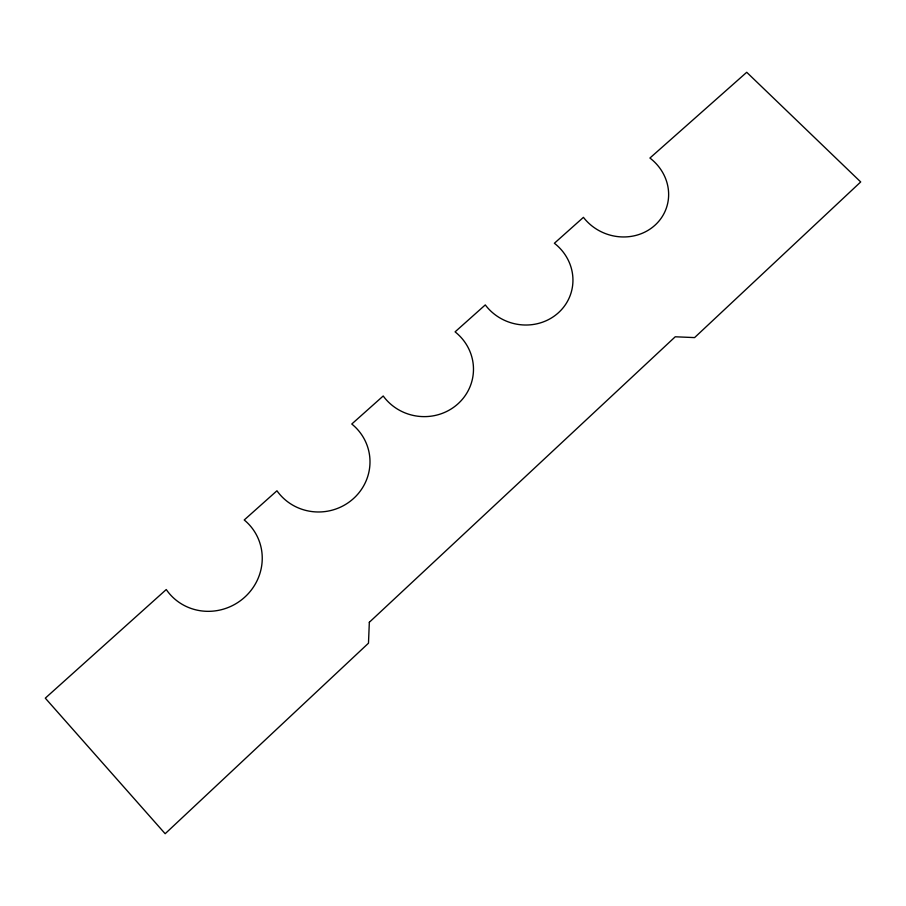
<?xml version="1.0" encoding="UTF-8"?>
<svg xmlns="http://www.w3.org/2000/svg" width="906" height="906" viewBox="0 0 906 906"><rect width="100%" height="100%" fill="white"/><g stroke="black" fill="none" stroke-linecap="round" stroke-linejoin="round"><path stroke-width="1.36" d="M369.331 622.275L368.482 643.192L165.164 833.713L45.3 698.152L166.262 589.534A52.797 50.906 -31.6 0 0 244.382 597.496A52.797 50.906 -31.6 0 0 244.224 519.976L276.953 490.78A51.008 49.547 -11.2 0 0 353.238 498.787A51.008 49.547 -11.2 0 0 351.777 424.019L383.204 395.99A49.728 47.848 7.6 0 0 457.745 404.031A49.728 47.848 7.6 0 0 455.084 331.856L485.288 304.914A48.709 46.036 16.3 0 0 558.153 312.989A48.709 46.036 16.3 0 0 554.381 243.261L583.43 217.349A47.803 44.269 20.5 0 0 654.71 225.458A47.803 44.269 20.5 0 0 649.919 158.04L746.725 72.287L860.7 181.947L694.585 337.598L675.242 336.783L369.331 622.275"/></g></svg>
